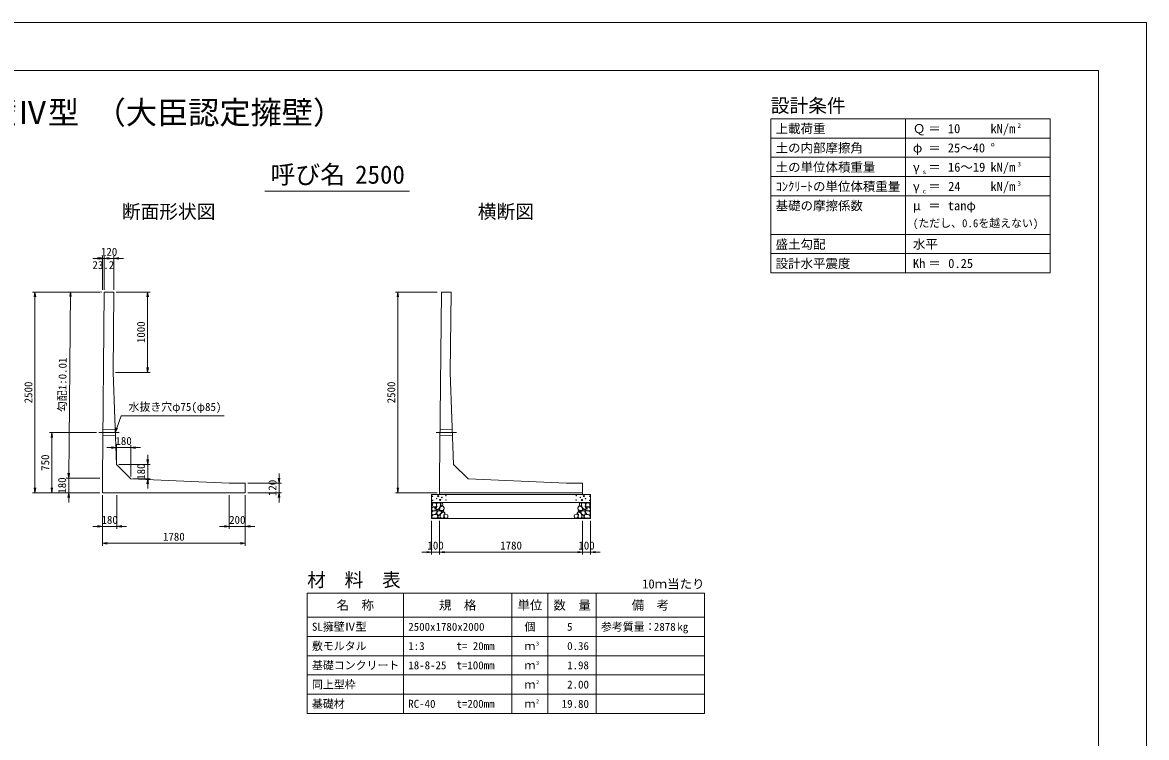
# Model space of a CAD drawing. Units: millimetres at full size, sheet at 1:30. Extents: x 0 to 25230, y 0 to 17820.
# Drawn here: x 11229 to 25230, y 8910 to 17820 of the extents above; entities that cross this region are included whole.
import ezdxf
from ezdxf.enums import TextEntityAlignment as Align

# ---------------------------------------------------------------- set-up
doc = ezdxf.new("R2010")
doc.units = ezdxf.units.MM
doc.header["$LTSCALE"] = 30
doc.linetypes.add('CHAIN', pattern=[18.5, 12, -1.5, 3.5, -1.5])
doc.linetypes.add('DASHED_SPACED', pattern=[12, 6, -6])
for name, color, linetype, lineweight in [('D-BMK', 2, 'CHAIN', 13), ('D-DCR-HCHn', 4, 'Continuous', 9), ('D-MTR-FRAM', 7, 'Continuous', 13), ('D-MTR-LINE', 7, 'Continuous', 13), ('D-STR-DIM', 7, 'Continuous', 13), ('D-STR-STRn', 1, 'Continuous', 13), ('D-STR-TXT', 7, 'Continuous', 13), ('D-TTL', 2, 'Continuous', 13), ('D-TTL-FRAM', 2, 'Continuous', 13), ('D-TTL-LINE', 7, 'Continuous', 13), ('D-TTL-TXT', 7, 'Continuous', 13)]:
    doc.layers.add(name, color=color, linetype=linetype, lineweight=lineweight)
doc.layers.add('D-MTR', color=7, linetype='Continuous')
doc.layers.add('D-MTR-TXT', color=7, linetype='Continuous')
doc.styles.add('ＭＳ ゴシック', font='')
doc.styles.get('ＭＳ ゴシック').set_extended_font_data('MS Gothic')

# ---------------------------------------------------------------- blocks, each defined once
blk = doc.blocks.new('open_arrow')
at = {"color": 0, "linetype": 'Continuous', "lineweight": -2}
blk.add_lwpolyline([(7.5, 1.25), (0, 0), (7.5, -1.25)], dxfattribs=at)

msp = doc.modelspace()

# ---------------------------------------------------------------- linework, layer by layer
at = {"layer": 'D-BMK'}
for p, q in [((12180.7, 12710), (12434.79, 12710)), ((16380.7, 12710), (16634.79, 12710))]:
    msp.add_line(p, q, dxfattribs=at)
at = {"layer": 'D-DCR-HCHn'}
for points in [[(16332.28, 11773.81), (16325.35, 11753), (16334.59, 11739.14), (16357.71, 11736.82), (16373.49, 11743.6), (16366.95, 11759.94), (16371.58, 11769.18), (16362.33, 11778.43), (16348.46, 11783.05)], [(16376.2, 11831.59), (16355.4, 11836.22), (16336.9, 11826.97), (16334.59, 11806.17), (16339.21, 11789.99), (16362.33, 11783.05), (16378.51, 11783.05), (16385.44, 11794.61), (16385.44, 11820.04)], [(16394.69, 11833.91), (16387.76, 11813.1), (16390.07, 11789.99), (16373.89, 11764.56), (16394.69, 11753), (16417.8, 11764.56), (16431.67, 11783.05), (16436.3, 11813.1), (16431.67, 11829.28), (16417.8, 11836.22)], [(16433.98, 11778.43), (16422.43, 11750.69), (16431.67, 11739.14), (16459.41, 11739.14), (16470.97, 11743.76), (16482.53, 11759.94), (16482.53, 11773.81), (16470.97, 11792.3), (16457.1, 11794.61)], [(16438.61, 11829.28), (16438.61, 11801.55), (16450.16, 11794.61), (16461.72, 11801.55), (16464.03, 11817.73), (16461.72, 11831.59), (16445.54, 11836.22)], [(18196.02, 11778.43), (18207.57, 11750.69), (18198.33, 11739.14), (18170.59, 11739.14), (18159.03, 11743.76), (18147.47, 11759.94), (18147.47, 11773.81), (18159.03, 11792.3), (18172.9, 11794.61)], [(18191.39, 11829.28), (18191.39, 11801.55), (18179.84, 11794.61), (18168.28, 11801.55), (18165.97, 11817.73), (18168.28, 11831.59), (18184.46, 11836.22)], [(18235.31, 11833.91), (18242.24, 11813.1), (18239.93, 11789.99), (18256.11, 11764.56), (18235.31, 11753), (18212.2, 11764.56), (18198.33, 11783.05), (18193.7, 11813.1), (18198.33, 11829.28), (18212.2, 11836.22)], [(18253.8, 11831.59), (18274.6, 11836.22), (18293.1, 11826.97), (18295.41, 11806.17), (18290.79, 11789.99), (18267.67, 11783.05), (18251.49, 11783.05), (18244.56, 11794.61), (18244.56, 11820.04)], [(18297.72, 11773.81), (18304.65, 11753), (18295.41, 11739.14), (18272.29, 11736.82), (18256.51, 11743.6), (18263.05, 11759.94), (18258.42, 11769.18), (18267.67, 11778.43), (18281.54, 11783.05)], [(16376.16, 11697.01), (16393.28, 11722.69), (16391.14, 11729.11), (16367.59, 11735.53), (16346.19, 11733.39), (16331.21, 11720.55), (16329.07, 11705.57), (16331.21, 11690.59), (16348.33, 11686.31)], [(16384.72, 11643.5), (16399.7, 11649.92), (16403.98, 11671.33), (16395.42, 11686.31), (16380.44, 11690.59), (16361.17, 11688.45), (16339.77, 11679.89), (16329.07, 11667.05), (16329.07, 11652.06), (16335.49, 11643.5), (16361.17, 11645.64)], [(16399.31, 11753), (16387.76, 11743.76), (16392.38, 11736.82), (16408.56, 11736.82), (16415.49, 11739.14), (16420.12, 11748.38), (16413.18, 11755.32)], [(16436.08, 11697.01), (16446.78, 11722.69), (16438.22, 11733.39), (16412.54, 11733.39), (16401.84, 11729.11), (16391.14, 11714.13), (16391.14, 11701.29), (16401.84, 11684.17), (16414.68, 11682.03)], [(16431.8, 11649.92), (16431.8, 11675.61), (16421.1, 11682.03), (16410.4, 11675.61), (16408.26, 11660.62), (16410.4, 11647.78), (16425.38, 11643.5)], [(16472.47, 11645.64), (16478.89, 11664.91), (16476.75, 11686.31), (16491.73, 11709.85), (16472.47, 11720.55), (16451.06, 11709.85), (16438.22, 11692.73), (16433.94, 11664.91), (16438.22, 11649.92), (16451.06, 11643.5)], [(16468.19, 11720.55), (16478.89, 11729.11), (16474.61, 11735.53), (16459.62, 11735.53), (16453.2, 11733.39), (16448.92, 11724.83), (16455.34, 11718.41)], [(16489.59, 11647.78), (16508.85, 11643.5), (16525.97, 11652.06), (16528.11, 11671.33), (16523.83, 11686.31), (16502.43, 11692.73), (16487.45, 11692.73), (16481.03, 11682.03), (16481.03, 11658.48)], [(18140.41, 11647.78), (18121.15, 11643.5), (18104.03, 11652.06), (18101.89, 11671.33), (18106.17, 11686.31), (18127.57, 11692.73), (18142.55, 11692.73), (18148.97, 11682.03), (18148.97, 11658.48)], [(18157.53, 11645.64), (18151.11, 11664.91), (18153.25, 11686.31), (18138.27, 11709.85), (18157.53, 11720.55), (18178.94, 11709.85), (18191.78, 11692.73), (18196.06, 11664.91), (18191.78, 11649.92), (18178.94, 11643.5)], [(18161.81, 11720.55), (18151.11, 11729.11), (18155.39, 11735.53), (18170.38, 11735.53), (18176.8, 11733.39), (18181.08, 11724.83), (18174.66, 11718.41)], [(18193.92, 11697.01), (18183.22, 11722.69), (18191.78, 11733.39), (18217.46, 11733.39), (18228.16, 11729.11), (18238.86, 11714.13), (18238.86, 11701.29), (18228.16, 11684.17), (18215.32, 11682.03)], [(18198.2, 11649.92), (18198.2, 11675.61), (18208.9, 11682.03), (18219.6, 11675.61), (18221.74, 11660.62), (18219.6, 11647.78), (18204.62, 11643.5)], [(18230.69, 11753), (18242.24, 11743.76), (18237.62, 11736.82), (18221.44, 11736.82), (18214.51, 11739.14), (18209.88, 11748.38), (18216.82, 11755.32)], [(18245.28, 11643.5), (18230.3, 11649.92), (18226.02, 11671.33), (18234.58, 11686.31), (18249.56, 11690.59), (18268.83, 11688.45), (18290.23, 11679.89), (18300.93, 11667.05), (18300.93, 11652.06), (18294.51, 11643.5), (18268.83, 11645.64)], [(18253.84, 11697.01), (18236.72, 11722.69), (18238.86, 11729.11), (18262.41, 11735.53), (18283.81, 11733.39), (18298.79, 11720.55), (18300.93, 11705.57), (18298.79, 11690.59), (18281.67, 11686.31)]]:
    msp.add_lwpolyline(points, close=True, dxfattribs=at)
for centre, radius in [((16335.73, 11917.43), 3), ((16408.34, 11917.43), 7.5), ((16452.71, 11901.64), 3), ((16503.13, 11923.48), 3), ((18126.87, 11923.48), 3), ((18177.29, 11901.64), 3), ((18221.66, 11917.43), 7.5), ((18294.27, 11917.43), 3), ((16336.87, 11863.92), 3), ((16387.29, 11885.76), 3), ((16431.66, 11869.97), 7.5), ((16504.27, 11869.97), 3), ((18125.73, 11869.97), 3), ((18198.34, 11869.97), 7.5), ((18242.71, 11885.76), 3), ((18293.13, 11863.92), 3)]:
    msp.add_circle(centre, radius, dxfattribs=at)
at = {"layer": 'D-MTR-FRAM'}
for p, q in [((14775, 10710), (19725, 10710)), ((14775, 10710), (14775, 9210)), ((19725, 10710), (19725, 9210)), ((14775, 9210), (19725, 9210))]:
    msp.add_line(p, q, dxfattribs=at)
at = {"layer": 'D-MTR-LINE'}
for p, q in [((15975, 10710), (15975, 9210)), ((17325, 10710), (17325, 9210)), ((17775, 10710), (17775, 9210)), ((18375, 10710), (18375, 9210)), ((14775, 10410), (19725, 10410)), ((14775, 10170), (19725, 10170)), ((14775, 9930), (19725, 9930)), ((14775, 9690), (19725, 9690)), ((14775, 9450), (19725, 9450))]:
    msp.add_line(p, q, dxfattribs=at)
at = {"layer": 'D-STR-DIM'}
for p, q in [((12368.2, 14879.79), (12105, 14879.79)), ((12128.2, 14879.79), (12488.21, 14879.79)), ((12225, 14490), (12225, 14909.79)), ((12248.2, 14490), (12248.2, 14909.79)), ((12248.2, 14490), (12248.2, 14909.79)), ((12368.21, 14490), (12368.21, 14909.79)), ((12195, 14460), (11355, 14460)), ((11385, 11960), (11385, 14460)), ((12218.2, 14460.3), (11798.52, 14464.5)), ((11805.32, 12144.2), (11828.52, 14464.2)), ((12398.21, 14460), (12818.21, 14460)), ((12788.21, 14460), (12788.21, 13460)), ((16395, 14460), (15875, 14460)), ((15905, 11960), (15905, 14460)), ((12388.21, 13460), (12818.21, 13460)), ((12150.7, 12710), (11565, 12710)), ((11595, 11960), (11595, 12710)), ((12698.88, 12522.55), (12278.88, 12522.55)), ((12398.88, 12342.55), (12398.88, 12552.55)), ((12578.88, 12162.55), (12578.88, 12552.55)), ((12788.88, 12432.55), (12788.88, 12012.55)), ((11805, 11840), (11805, 12260)), ((12428.88, 12312.55), (12818.88, 12312.55)), ((14425, 11840), (14425, 12200)), ((12195, 12140), (11775, 12140)), ((12195, 12140.3), (11775.32, 12144.5)), ((12608.88, 12132.55), (12818.88, 12132.55)), ((14035, 12080), (14455, 12080)), ((12195, 11960), (11355, 11960)), ((12195, 11960), (11565, 11960)), ((12195, 11960), (11775, 11960)), ((12225, 11930), (12225, 11510)), ((12225, 11930), (12225, 11300)), ((12405, 11930), (12405, 11510)), ((13805, 11930), (13805, 11510)), ((14005, 11930), (14005, 11300)), ((14005, 11930), (14005, 11510)), ((14035, 11960), (14455, 11960)), ((16395, 11960), (15875, 11960)), ((12105, 11540), (12525, 11540)), ((13685, 11540), (14125, 11540)), ((16325, 11610), (16325, 11190)), ((16425, 11610), (16425, 11190)), ((16425, 11610), (16425, 11190)), ((18205, 11610), (18205, 11190)), ((18205, 11610), (18205, 11190)), ((18305, 11610), (18305, 11190)), ((12225, 11330), (14005, 11330)), ((16545, 11220), (16205, 11220)), ((16425, 11220), (18205, 11220)), ((18085, 11220), (18425, 11220))]:
    msp.add_line(p, q, dxfattribs=at)
at = {"layer": 'D-STR-STRn'}
for p, q in [((12225, 12140), (12248.2, 14460)), ((12248.2, 14460), (12368.21, 14460)), ((12358.21, 13460), (12368.21, 14460)), ((16425, 12140), (16448.2, 14460)), ((16448.2, 14460), (16568.21, 14460)), ((16558.21, 13460), (16568.21, 14460)), ((12358.21, 13460), (12398.88, 12312.55)), ((16558.21, 13460), (16598.88, 12312.55)), ((12578.88, 12132.55), (12398.88, 12312.55)), ((16778.88, 12132.55), (16598.88, 12312.55)), ((12225, 11960), (12225, 12140)), ((12578.88, 12132.55), (13805, 12080)), ((14005, 12080), (13805, 12080)), ((14005, 11960), (14005, 12080)), ((16425, 11960), (16425, 12140)), ((16778.88, 12132.55), (18005, 12080)), ((18005, 12080), (18205, 12080)), ((18205, 11960), (18205, 12080)), ((12225, 11960), (14005, 11960)), ((16325, 11640), (16325, 11940)), ((16325, 11940), (18305, 11940)), ((16425, 11960), (16425, 11940)), ((16425, 11960), (18205, 11960)), ((18205, 11960), (18205, 11940)), ((18305, 11940), (18305, 11640)), ((16325, 11840), (18305, 11840)), ((16325, 11640), (18305, 11640))]:
    msp.add_line(p, q, dxfattribs=at)
at = {"layer": 'D-STR-STRn', "linetype": 'DASHED_SPACED'}
for p, q in [((12231.08, 12747.5), (12383.29, 12752.49)), ((16431.08, 12747.5), (16583.29, 12752.49)), ((12230.33, 12672.5), (12386.3, 12667.49)), ((16430.33, 12672.5), (16586.3, 12667.49))]:
    msp.add_line(p, q, dxfattribs=at)
at = {"layer": 'D-STR-TXT'}
msp.add_lwpolyline([(12384.79, 12710), (12405.07, 12766.47), (12460.18, 12920), (13739.82, 12920)], dxfattribs=at)
at = {"layer": 'D-TTL'}
for points in [[(0, 0), (25230, 0), (25230, 17820), (0, 17820)], [(600, 600), (24630, 600), (24630, 17220), (600, 17220)]]:
    msp.add_lwpolyline(points, close=True, dxfattribs=at)
at = {"layer": 'D-TTL-FRAM'}
for p, q in [((24030, 16620), (20550, 16620)), ((20550, 16620), (20550, 14700)), ((24030, 16620), (24030, 14700)), ((24030, 14700), (20550, 14700))]:
    msp.add_line(p, q, dxfattribs=at)
at = {"layer": 'D-TTL-LINE'}
for p, q in [((22230, 16620), (22230, 14700)), ((24030, 16380), (20550, 16380)), ((24030, 16140), (20550, 16140)), ((24030, 15900), (20550, 15900)), ((24030, 15660), (20550, 15660)), ((24030, 15180), (20550, 15180)), ((24030, 14940), (20550, 14940))]:
    msp.add_line(p, q, dxfattribs=at)
at = {"layer": 'D-TTL-TXT'}
msp.add_line((14250, 15720), (16050, 15720), dxfattribs=at)

# ---------------------------------------------------------------- block references
at = {"layer": 'D-STR-DIM', "xscale": 8, "yscale": 8}
for p, rotation in [((12225, 14879.79), 180), ((12248.2, 14879.79), 180), ((11385, 14460), 270), ((11828.52, 14464.2), 269.4), ((12788.21, 14460), 270), ((15905, 14460), 270), ((12788.21, 13460), 90), ((11595, 12710), 270), ((12398.88, 12522.55), 180), ((12788.88, 12312.55), 90), ((11805, 12140), 90), ((11805.32, 12144.2), 89.4), ((12788.88, 12132.55), 270), ((14425, 12080), 90), ((11385, 11960), 90), ((11595, 11960), 90), ((11805, 11960), 270), ((14425, 11960), 270), ((15905, 11960), 90), ((12225, 11540), 180), ((13805, 11540), 180), ((14005, 11330), 180), ((16325, 11220), 180), ((18205, 11220), 180), ((18205, 11220), 180)]:
    msp.add_blockref('open_arrow', p, dxfattribs=dict(at, rotation=rotation))
for p in [(12248.2, 14879.79), (12368.21, 14879.79), (12578.88, 12522.55), (12405, 11540), (14005, 11540), (12225, 11330), (16425, 11220), (16425, 11220), (18305, 11220)]:
    msp.add_blockref('open_arrow', p, dxfattribs=at)
at = {"layer": 'D-STR-TXT', "xscale": 8, "yscale": 8, "rotation": 70.3}
msp.add_blockref('open_arrow', (12384.79, 12710), dxfattribs=at)

# ---------------------------------------------------------------- texts
at = {"layer": 'D-MTR', "style": 'ＭＳ ゴシック'}
msp.add_text('材\u3000料\u3000表', height=170.9, dxfattribs=at).set_placement((14775, 10737.23), align=Align.BOTTOM_LEFT)
msp.add_text('10ｍ当たり', height=113.9, dxfattribs=at).set_placement((19725, 10733.15), align=Align.BOTTOM_RIGHT)
at = {"layer": 'D-MTR-TXT', "style": 'ＭＳ ゴシック'}
for s, height, p in [('名\u3000称', 113.9, (15375, 10560)), ('規\u3000格', 113.9, (16650, 10560)), ('単位', 113.9, (17550, 10560)), ('数\u3000量', 113.9, (18075, 10560)), ('備\u3000考', 113.9, (19050, 10560)), ('個', 99.69, (17550, 10290)), ('ｍ', 99.69, (17550, 10050)), ('ｍ', 99.69, (17550, 9810)), ('ｍ', 99.69, (17550, 9570)), ('ｍ', 99.69, (17550, 9330))]:
    msp.add_text(s, height=height, dxfattribs=at).set_placement(p, align=Align.MIDDLE_CENTER)
for s, p in [('SL擁壁Ⅳ型', (14835, 10290)), ('2500x1780x2000', (16035, 10290)), ('参考質量：    kg', (18435, 10290)), ('敷モルタル', (14835, 10050)), ('1:3', (16035, 10050)), ('t= 20mm', (16635, 10050)), ('基礎コンクリート', (14835, 9810)), ('18-8-25', (16035, 9810)), ('t=100mm', (16635, 9810)), ('同上型枠', (14835, 9570)), ('基礎材', (14835, 9330)), ('RC-40', (16035, 9330)), ('t=200mm', (16635, 9330))]:
    msp.add_text(s, height=99.69, dxfattribs=at).set_placement(p, align=Align.MIDDLE_LEFT)
for s, p in [('5', (18080.33, 10290)), ('2878', (19365, 10290)), ('0.36', (18285, 10050)), ('1.98', (18285, 9810)), ('2.00', (18285, 9570)), ('19.80', (18285, 9330))]:
    msp.add_text(s, height=99.69, dxfattribs=at).set_placement(p, align=Align.MIDDLE_RIGHT)
for s, p in [('3', (17625, 10040.44)), ('3', (17625, 9800.44)), ('2', (17625, 9560.44)), ('2', (17625, 9320.44))]:
    msp.add_text(s, height=49.84, dxfattribs=at).set_placement(p, align=Align.BOTTOM_LEFT)
at = {"layer": 'D-STR-DIM', "style": 'ＭＳ ゴシック'}
for s, p in [('120', (12308.2, 14962.29)), ('23.2', (12236.6, 14797.29)), ('180', (12488.88, 12605.05)), ('180', (12315, 11622.5)), ('200', (13905, 11622.5)), ('1780', (13115, 11412.5)), ('100', (16375, 11302.5)), ('1780', (17315, 11302.5)), ('100', (18255, 11302.5))]:
    msp.add_text(s, height=99.69, dxfattribs=at).set_placement(p, align=Align.MIDDLE_CENTER)
for s, rotation, p in [('1000', 90, (12705.71, 13960)), ('勾配1:0.01', 89.427, (11726.7, 13305.1)), ('2500', 90, (11302.5, 13210)), ('2500', 90, (15822.5, 13210)), ('750', 90, (11512.5, 12335)), ('180', 90, (12706.38, 12222.55)), ('180', 90, (11722.5, 12050)), ('120', 90, (14342.5, 12020))]:
    msp.add_text(s, height=99.69, rotation=rotation, dxfattribs=at).set_placement(p, align=Align.MIDDLE_CENTER)
at = {"layer": 'D-STR-TXT', "style": 'ＭＳ ゴシック'}
msp.add_text('水抜き穴φ75(φ85)', height=99.69, dxfattribs=at).set_placement((12550.18, 12950), align=Align.BOTTOM_LEFT)
at = {"layer": 'D-TTL-TXT', "style": 'ＭＳ ゴシック'}
for s, height, p in [('SL擁壁Ⅳ型 （大臣認定擁壁）', 284.8, (12615, 16470)), ('呼び名', 227.9, (14782.5, 15742.5)), ('2500', 227.9, (15682.5, 15742.5)), ('断面形状図', 170.9, (13050, 15327.23)), ('横断図', 170.9, (17250, 15327.23))]:
    msp.add_text(s, height=height, dxfattribs=at).set_placement(p, align=Align.BOTTOM_CENTER)
for s, height, p in [('設計条件', 170.9, (20550, 16647.23)), ('上載荷重', 113.9, (20610, 16406.15)), ('Ｑ', 113.9, (22320, 16406.15)), ('＝', 113.9, (22512, 16406.15)), ('kN/m', 113.9, (23286, 16406.15)), ('2', 56.96, (23622, 16489.08)), ('土の内部摩擦角', 113.9, (20610, 16166.15)), ('φ', 113.9, (22320, 16166.15)), ('＝', 113.9, (22512, 16166.15)), ('25～40', 113.9, (22754.4, 16166.15)), ('°', 113.9, (23286, 16166.15)), ('土の単位体積重量', 113.9, (20610, 15926.15)), ('γ', 113.9, (22320, 15926.15)), ('s', 56.96, (22440, 15913.08)), ('＝', 113.9, (22512, 15926.15)), ('kN/m', 113.9, (23286, 15926.15)), ('3', 56.96, (23622, 16009.08)), ('ｺﾝｸﾘｰﾄの単位体積重量', 113.9, (20610, 15686.15)), ('kN/m', 113.9, (23286, 15686.15)), ('3', 56.96, (23622, 15769.08)), ('γ', 113.9, (22320, 15686.15)), ('c', 56.96, (22440, 15673.08)), ('＝', 113.9, (22512, 15686.15)), ('基礎の摩擦係数', 113.9, (20610, 15446.15)), ('μ', 113.9, (22320, 15446.15)), ('＝', 113.9, (22512, 15446.15)), ('tanφ', 113.9, (22754.4, 15446.15)), ('(ただし、0.6を越えない)', 99.69, (22320, 15238.88)), ('盛土勾配', 113.9, (20610, 14966.15)), ('水平', 113.9, (22320, 14966.15)), ('設計水平震度', 113.9, (20610, 14726.15)), ('Kh', 113.9, (22320, 14726.15)), ('＝', 113.9, (22512, 14726.15))]:
    msp.add_text(s, height=height, dxfattribs=at).set_placement(p, align=Align.BOTTOM_LEFT)
for s, p in [('10', (22910.34, 16406.15)), ('16～19', (23222.22, 15926.15)), ('24', (22914.03, 15686.15)), ('0.25', (23069.97, 14726.15))]:
    msp.add_text(s, height=113.9, dxfattribs=at).set_placement(p, align=Align.BOTTOM_RIGHT)

doc.saveas('drawing.dxf')
